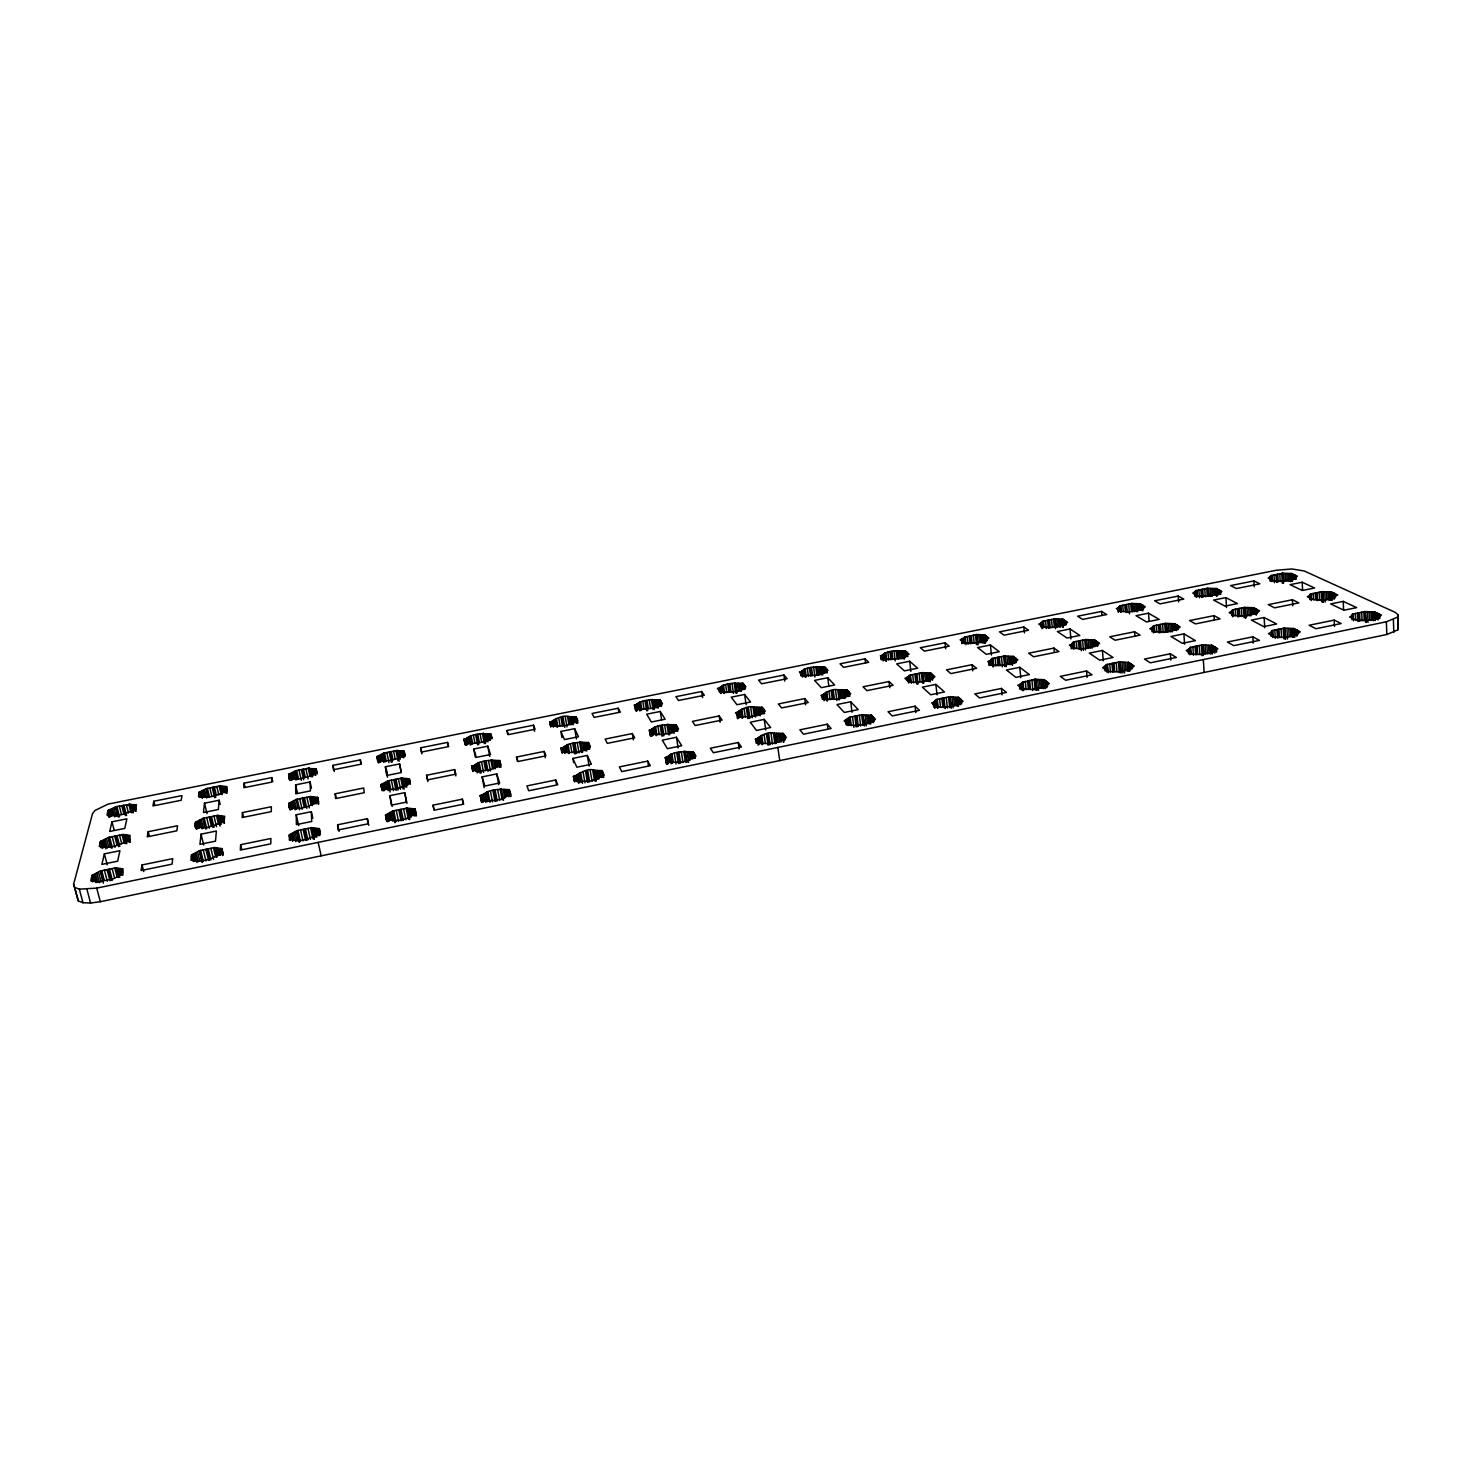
<?xml version="1.0" encoding="UTF-8"?>
<svg xmlns="http://www.w3.org/2000/svg" width="1472" height="1472" viewBox="0 0 1472 1472"><rect width="100%" height="100%" fill="white"/><g stroke="black" fill="none" stroke-linecap="round" stroke-linejoin="round"><path stroke-width="1.5" d="M271.786 777.602L271.731 782.11L243.837 787.704L244.076 783.159L271.786 777.602L272.743 781.706M240.635 844.689L240.341 850.098L270.793 843.842L270.885 838.488L240.635 844.689L241.702 849.123M242.438 812.581L242.162 817.53L271.29 811.624L271.363 806.73L242.438 812.581L243.45 816.85M214.654 847.541L222.033 848.608L221.61 853.87C212.336 858.084 202.878 863.126 192.961 859.777L190.9 860.2L191.544 854.864L199.474 850.669L214.654 847.541L216.77 856.741M217.58 815.359L224.646 816.279L224.241 821.1C215.354 825.019 206.356 829.656 196.862 826.657L194.893 827.062L195.482 822.186L203.062 818.303L217.58 815.359L220.119 826.105M220.266 785.846L227.019 786.637L226.67 791.071C218.132 794.733 209.539 799.02 200.45 796.334L198.554 796.72L199.106 792.23L206.338 788.624L220.266 785.846L222.162 794.641M219.181 800.234L218.334 809.508L203.467 812.507L204.498 803.197L219.181 800.234L220.174 804.411M201.057 834.164L199.934 844.339L215.482 841.156L216.384 831.036L201.057 834.164L203.706 845.02M142.048 864.947L141.018 870.541L171.985 864.174L172.794 858.636L142.048 864.947L143.759 871.626M148.194 831.698L147.237 836.814L176.824 830.815L177.56 825.737L148.194 831.698L149.279 835.986M153.806 801.246L152.941 805.938L181.258 800.253L181.939 795.598L153.806 801.246L154.836 805.368M115.975 867.781L123.114 868.922L121.992 874.386L113.583 878.747L97.925 881.986L90.767 880.808L92.129 875.27L100.538 870.964L115.975 867.781L118.275 876.797M123.243 834.458L130.088 835.434L129.058 840.438C119.931 844.266 110.731 849.307 101.237 846.087L99.231 846.492L100.482 841.45L108.486 837.439L123.243 834.458L125.433 843.125M129.775 804.522L115.773 806.748L108.137 810.465L106.996 815.083L108.91 814.697C117.999 817.586 126.776 812.949 135.516 809.361L136.473 804.779L129.775 804.522L131.873 812.783M104.365 853.87L101.862 864.414L117.65 861.175L119.931 850.706L104.365 853.87L107.217 864.782M111.982 821.818L109.682 831.459L124.789 828.405L126.868 818.818L111.982 821.818L114.154 830.208M1397.756 629.924L1397.995 614.652L1395.088 612.278L1304.155 570.97L1291.919 568.965L1276.058 570.29L108.21 804.08L95.073 810.41L92.515 813.666L73.6 884.249L78.292 900.901L82.984 902.722L90.583 903.035L100.317 901.71L1386.826 634.506L1397.756 629.924L1397.995 614.652M1271.109 575.57L1268.22 578.11L1274.09 580.906L1282.885 581.146L1294.569 578.809L1297.384 576.233L1291.404 573.473L1282.664 573.252L1271.109 575.57L1271.422 581.385M1190.48 647.974L1186.211 650.587L1192.118 654.138L1201.575 654.598L1214.529 651.93L1213.701 651.452L1217.914 648.821L1211.861 645.306L1202.477 644.883L1189.689 647.514L1190.903 654.286M1195.963 590.603L1192.798 593.216L1198.245 596.123L1206.93 596.399L1218.779 594.026L1221.87 591.394L1216.295 588.506L1207.684 588.248L1195.963 590.603L1196.46 596.51M1154.508 632.353L1154.066 626.281L1149.853 628.71L1155.299 631.985L1164.278 632.371L1176.754 629.832L1180.139 626.943L1174.564 623.705L1165.64 623.355L1153.33 625.839L1153.551 632.868M1106.484 664.571L1102.657 667.736L1108.048 671.434L1117.358 671.95L1130.496 669.245L1134.25 666.043L1128.693 662.4L1119.456 661.922L1106.484 664.571L1107.11 670.993M1118.223 612.131L1117.91 608.212L1119.787 605.838L1120.339 611.782M1071.101 644.681L1073.217 642.068L1085.71 639.529L1094.487 639.934L1099.602 643.301L1095.867 646.282L1083.226 648.839L1074.394 648.416L1069.426 645.012L1071.101 644.681L1071.193 648.821M1019.728 689.117L1019.581 684.793L1022.654 682.419L1023.261 688.786M1040.778 623.226L1038.772 624.073L1043.372 627.201L1051.781 627.569L1063.962 625.122L1067.66 622.325L1062.931 619.234L1054.578 618.884L1042.526 621.294L1040.778 623.226L1041.146 627.164M1352.418 614.118L1353.338 614.56L1349.603 617.026L1356.485 620.301L1366.237 620.669L1378.786 618.093L1377.847 617.651L1381.509 615.149L1374.498 611.91L1364.82 611.579L1352.418 614.118L1352.639 619.252M989.497 661.222L991.926 658.536L1004.603 655.96L1013.233 656.402L1017.87 659.898L1013.803 662.97L1000.978 665.565L992.294 665.105L987.804 661.572L989.497 661.222L989.92 665.326M933.469 702.494L936.21 699.513L949.606 696.771L958.511 697.342L963.019 701.279L958.548 704.665L944.987 707.462L936.008 706.836L931.666 702.862L933.469 702.494L933.947 706.762M1309.51 595.461L1307.302 596.786L1313.631 599.822L1322.905 600.116L1334.994 597.669L1334.129 597.246L1337.772 594.927L1331.295 591.928L1322.132 591.652L1310.154 594.081L1309.712 599.49M964.749 637.413L976.414 634.524L984.639 634.91L988.926 638.13C981.861 642.859 973.47 643.338 964.289 643.08L960.13 639.805L964.749 637.413L965.374 643.338L964.473 637.192M1270.906 632.206L1268.514 633.678L1274.918 637.1L1284.522 637.505L1297.274 634.874L1296.39 634.414L1300.328 631.856L1293.778 628.489L1284.246 628.102L1271.661 630.697L1271.127 636.419M910.69 681.886L909.88 675.648L904.967 678.353L908.96 682.014L917.498 682.548L930.525 679.898L934.922 676.752L930.782 673.127L922.3 672.63L909.438 675.243L910.156 681.407M863.218 715.134L871.442 715.226L875.417 719.311L870.541 722.789L856.778 725.641L847.964 724.96L844.174 720.82L849.105 717.379L862.702 714.582L864.561 725.862M1233.094 610.254L1229.138 612.646L1235.045 615.793L1244.171 616.124L1256.444 613.64L1259.535 610.806L1253.5 607.697L1244.447 607.384L1232.303 609.85L1233.462 616.326M882.041 655.463C887.818 649.612 896.963 651.066 905.225 650.808L909.052 654.157L907.378 654.488C901.655 660.431 892.382 658.922 884.065 659.162L880.385 655.794L882.041 655.463L882.519 659.438M839.261 690.037L847.099 690.092L850.742 693.846L848.976 694.195C842.83 700.543 833.152 699.09 824.394 699.2L820.916 695.391L822.664 695.042C828.037 689.926 843.603 684.314 840.31 698.298M774.898 733.258L783.012 733.387L786.416 737.638L784.558 738.006C777.934 744.795 767.814 743.434 758.54 743.36L755.32 739.073L757.178 738.686C762.956 733.258 779.369 727.058 776.112 741.87M801.173 671.655C807.263 665.878 816.316 667.092 824.688 666.945L828.037 670.404L826.344 670.754C820.29 676.642 811.127 675.354 802.7 675.501L799.48 671.986L801.173 671.655L801.449 675.703M754.418 707.222L762.165 707.296L765.293 711.197L763.508 711.565C757.013 717.839 747.426 716.643 738.539 716.643L735.577 712.687L737.362 712.338C743.084 707.314 758.706 701.279 755.614 715.521M666.963 757.215C673.974 750.646 683.873 751.658 693.202 751.824L696.017 756.24L694.122 756.626C687.13 763.342 677.102 762.275 667.699 762.073L665.068 757.602L666.963 757.215L667.994 763.729M719.146 688.086C725.53 682.364 734.51 683.339 742.992 683.302L745.862 686.89L744.151 687.24C737.785 693.073 728.677 692.024 720.139 692.061L717.416 688.418L719.146 688.086L719.458 692.153M650.79 729.891C657.616 723.801 667.018 724.666 675.961 724.776L678.537 728.824L676.734 729.192C669.889 735.393 660.376 734.473 651.378 734.344L648.968 730.259L650.79 729.891L651.802 736.147M574.301 781.172L573.381 776.443L575.294 776.038C583.059 770.537 599.306 762.588 595.921 781.246M635.904 704.757C642.583 699.09 651.526 699.844 660.1 699.899L662.474 703.634L660.744 703.984C654.065 709.743 645.03 708.952 636.382 708.86L634.174 705.106L635.904 704.757L636.898 710.792M562.874 747.702C570.032 741.686 579.398 742.274 588.432 742.514L590.456 746.709L588.616 747.095C581.477 753.222 572.001 752.578 562.874 752.321L561.034 748.07L562.874 747.702L563.629 751.898M482.172 795.174C489.845 788.753 499.689 789.158 509.257 789.618L510.839 794.346L508.889 794.751C501.179 801.302 491.243 800.86 481.602 800.363L480.222 795.579L482.172 795.174L483.423 801.743M550.565 726.377L549.7 722.016L551.466 721.666C557.686 717.195 572.792 710.516 570.198 724.721M473.616 765.79C481.068 759.846 490.415 760.178 499.578 760.527L501.032 764.888L499.155 765.256C491.685 771.328 482.246 770.96 473.027 770.574L471.758 766.176L473.616 765.79L474.444 770.022M407.266 808.036L415.049 808.956L415.987 813.869L414 814.274C406.548 819.867 397.274 821.873 388.258 819.573L386.271 819.978L385.554 815.01L392.546 811.054L407.266 808.036L409.547 819.094M465.778 738.834C473.009 733.277 481.914 733.553 490.691 733.829L492.016 737.84L490.231 738.19C483 743.838 474.002 743.526 465.152 743.231L463.993 739.183L465.778 738.834L466.955 744.924M401.893 778.026L409.345 778.835L410.191 783.325C401.764 787.391 393.098 791.31 383.658 788.716L381.763 789.102L381.082 784.558L387.817 780.878L401.893 778.026L404.174 789.176M311.733 827.632L319.332 828.626L319.59 833.704C310.574 838.01 301.318 842.628 291.419 839.5L289.395 839.923L289.34 834.771L296.792 830.686L311.733 827.632L314.198 838.635M396.98 750.481L404.101 751.18L404.892 755.32C396.226 759.865 387.338 761.686 377.605 760.785L376.998 756.608L383.474 753.186L396.98 750.481L399.17 761.208M310.445 796.536L317.713 797.401L317.952 802.056C309.286 806.067 300.472 810.336 290.996 807.539L289.064 807.926L289.009 803.215L296.148 799.443L310.445 796.536L312.34 805.018M309.304 768.605L316.222 768.77L316.443 773.058C308.126 776.793 299.681 780.749 290.61 778.246L288.77 778.614L288.714 774.29L295.559 770.776L309.267 768.034L311.107 776.682L309.267 768.034M73.6 884.249L74.649 887.377L79.341 889.143L96.71 888.113L1386.385 621.773L1397.351 617.228M1019.581 684.793L1017.814 685.161L1022.69 689.006L1031.835 689.558L1045.175 686.817L1049.297 683.523L1044.255 679.733L1035.166 679.199L1022.654 682.419M367.374 818.671L368 823.823L338.026 830.006L337.622 824.78L367.374 818.671L368.791 825.277M433.062 805.184L462.318 799.167L463.625 804.154L434.148 810.207L433.062 805.184L433.946 809.563M555.754 779.976L526.958 785.901L528.706 790.758L557.722 784.778L555.754 779.976L556.545 784.337M647.717 761.098L619.362 766.912L621.754 771.604L650.311 765.716L647.717 761.098L648.434 765.44M738.245 742.495L710.332 748.236L713.35 752.744L741.446 746.966L738.245 742.495L739.183 748.99M827.338 724.206L799.866 729.836L803.491 734.197L831.146 728.511L827.338 724.206L827.908 728.511M915.087 706.192L888.021 711.749L892.234 715.926L919.448 710.332L915.087 706.192L915.823 712.614M1001.475 688.436L974.832 693.919L979.598 697.949L1006.406 692.429L1001.475 688.436L1002.119 694.839M1086.538 670.974L1060.318 676.366L1065.618 680.248L1092.022 674.82L1086.538 670.974L1087.09 677.341M1170.332 653.77L1144.498 659.07L1150.331 662.805L1176.33 657.469L1170.332 653.77L1170.792 660.1M1252.874 636.806L1227.427 642.031L1233.775 645.638L1259.388 640.375L1252.874 636.806L1253.224 643.117M1334.184 620.117L1309.105 625.269L1315.95 628.728L1341.176 623.539L1334.184 620.117L1334.46 626.391M594.044 770.371L601.956 770.574L604.164 775.137L602.232 775.542C594.89 782.166 584.918 781.411 575.386 781.062L573.381 776.443M335.23 793.776L363.694 787.998L364.265 792.727L335.598 798.56L335.23 793.776L336.15 798.026M426.586 775.266L454.609 769.58L455.805 774.143L427.579 779.866L426.586 775.266L427.855 781.595M516.543 757.031L544.143 751.419L545.946 755.835L518.144 761.484L516.543 757.031L517.316 761.226M632.334 733.553L605.139 739.073L607.329 743.36L634.708 737.803L632.334 733.553L633.365 739.827M719.182 715.944L692.392 721.372L695.17 725.512L722.126 720.047L719.182 715.944L720.121 722.2M804.742 698.593L778.357 703.947L781.669 707.94L808.238 702.549L804.742 698.593L805.57 704.812M889.033 681.518L863.034 686.78L866.898 690.644L893.062 685.326L889.033 681.518L889.769 687.7M972.09 664.682L946.478 669.87L950.857 673.587L976.617 668.343L972.09 664.682L972.734 670.846M1053.934 648.085L1028.689 653.2L1033.565 656.788L1058.957 651.618L1053.934 648.085L1054.302 652.188M1134.581 631.746L1109.704 636.787L1115.077 640.228L1140.101 635.15L1134.581 631.746L1134.894 635.812M1214.069 615.627L1189.56 620.595L1195.411 623.907L1220.067 618.902L1214.069 615.627L1214.326 619.675M1292.434 599.73L1268.257 604.642L1274.586 607.826L1298.893 602.894L1292.434 599.73L1292.747 605.802M311.31 811.698L311.733 821.468L296.424 824.596L296.222 814.77L311.31 811.698L312.763 818.174M404.745 792.654L406.438 802.074L391.386 805.166L389.896 795.671L404.745 792.654L406.971 803.399M482.098 776.885L496.726 773.904L499.652 782.994L484.84 786.03L482.098 776.885L484.159 787.594M572.884 758.393L587.273 755.449L591.394 764.226L576.822 767.206L572.884 758.393L573.638 762.643M676.439 737.288L662.253 740.177L667.368 748.678L681.72 745.734L676.439 737.288L678.114 747.886M764.226 719.385L750.278 722.237L756.516 730.443L770.647 727.536L764.226 719.385L765.734 729.946M850.706 701.758L836.961 704.554L844.302 712.466L858.213 709.614L850.706 701.758L852.03 712.264M935.879 684.406L922.337 687.166L930.746 694.784L944.454 691.969L935.879 684.406L937.038 694.858M1019.783 667.294L1006.443 670.018L1015.882 677.359L1029.37 674.599L1019.783 667.294L1020.795 677.709M1102.436 650.458L1089.298 653.126L1099.731 660.192L1113.034 657.469L1102.436 650.458L1103.301 660.818M1183.893 633.862L1170.939 636.493L1182.347 643.301L1195.448 640.614L1183.893 633.862L1184.592 644.184M1264.154 617.504L1251.384 620.098L1263.73 626.63L1276.647 623.999L1264.154 617.504L1264.706 627.771M1343.237 601.367L1330.67 603.943L1343.918 610.236L1356.65 607.623L1343.237 601.367L1343.586 609.555M549.7 722.016L551.393 725.917C560.133 726.101 569.149 726.671 576.104 720.967L577.87 720.599L576.012 716.754L568.781 716.662M1117.91 608.212L1116.328 608.525L1121.351 611.561L1129.907 611.874L1141.904 609.463L1145.308 606.758L1140.138 603.759L1131.655 603.465L1119.787 605.838M310.077 781.945L310.445 790.887L295.798 793.85L295.633 784.852L310.077 781.945L311.457 788.182M399.611 763.913L401.157 772.561L386.731 775.486L385.37 766.783L399.611 763.913L401.322 772.211M473.782 748.99L487.802 746.175L490.489 754.51L476.284 757.381L473.782 748.99L475.364 757.252M560.869 731.455L574.669 728.677L578.478 736.736L564.475 739.57L560.869 731.455L561.954 737.619M660.284 711.454L646.668 714.196L651.36 722.016L665.142 719.219L660.284 711.454L661.59 719.624M744.63 694.471L731.216 697.176L736.957 704.72L750.536 701.978L744.63 694.471L746.102 704.646M827.742 677.746L814.531 680.395L821.284 687.682L834.661 684.977L827.742 677.746L828.81 685.842M909.678 661.241L896.65 663.872L904.378 670.882L917.571 668.233L909.678 661.241L910.837 671.324M990.435 644.994L977.592 647.57L986.277 654.341L999.267 651.71L990.435 644.994L991.447 655.04M1070.034 628.967L1057.374 631.525L1066.998 638.038L1079.804 635.444L1070.034 628.967L1070.917 638.958M1148.51 613.18L1136.034 615.682L1146.559 621.957L1159.182 619.399L1148.51 613.18L1149.098 621.129M1225.9 597.595L1213.59 600.079L1224.98 606.114L1237.437 603.594L1225.9 597.595L1226.507 607.513M1302.205 582.231L1290.061 584.678L1302.315 590.493L1314.588 588.009L1302.205 582.231L1302.573 590.125M360.327 759.883L360.842 764.226L333.353 769.746L333.022 765.348L360.327 759.883L361.192 763.968M420.642 747.794L447.543 742.403L448.629 746.598L421.562 752.045L420.642 747.794L421.875 753.903M506.975 730.498L533.49 725.199L535.127 729.247L508.447 734.602L506.975 730.498L507.73 734.565M618.185 708.234L592.057 713.46L594.081 717.416L620.374 712.154L618.185 708.234L618.847 712.264M701.647 691.509L675.906 696.679L678.463 700.488L704.37 695.299L701.647 691.509L702.567 697.544M783.932 675.041L758.558 680.119L761.613 683.799L787.152 678.684L783.932 675.041L784.76 681.039M865.039 658.794L840.015 663.798L843.585 667.35L868.756 662.308L865.039 658.794L865.536 662.768M945.006 642.786L920.331 647.717L924.379 651.139L949.201 646.171L945.006 642.786L945.65 648.729M1023.85 626.98L999.525 631.856L1004.033 635.168L1028.505 630.255L1023.85 626.98L1024.42 632.905M1101.59 611.414L1077.614 616.216L1082.582 619.399L1106.705 614.56L1101.59 611.414L1101.921 615.351M1178.262 596.068L1154.6 600.797L1160.01 603.87L1183.801 599.086L1178.262 596.068L1178.667 601.938M1253.886 580.925L1230.555 585.598L1236.388 588.542L1259.848 583.832L1253.886 580.925L1254.199 586.758M909.972 675.722L910.414 681.646M74.649 887.377L78.292 900.901M86.958 889.438L90.583 903.035M79.341 889.143L82.984 902.722M96.71 888.113L100.317 901.71M93.178 875.067L94.686 880.808M92.46 875.214L93.969 880.955M92.129 875.27L93.656 881.01M92.018 875.711L93.546 881.452M91.798 876.65L92.81 880.477M91.558 877.606L92.46 881.875M101.752 870.706L104.254 880.238M100.538 870.964L103.022 880.606M100.446 871.314L103.371 883.145M98.587 872.436L101.108 881.986M96.95 873.209L99.47 882.758M95.478 874.018L97.502 881.673M94.208 874.846L96.232 882.501M93.877 874.92L95.901 882.574M112.13 868.572L114.448 877.478M103.684 840.273L105.929 848.866M102.47 841.046L104.144 847.486M102.157 841.101L103.85 847.541M109.462 869.124L112.369 880.238M101.476 841.248L103.15 847.688M100.795 841.377L102.47 847.817M108.266 869.382L111.173 880.495M100.482 841.45L102.175 847.89M100.39 841.837L101.513 846.124M100.17 842.702L101.292 846.989M99.949 843.566L101.09 847.872M107.051 869.621L109.977 880.734M104.402 870.173L107.327 881.286M107.658 812.397L108.726 816.555M107.566 812.765L108.634 816.905M122.084 869.124L123.078 872.951M121.385 869.271L122.857 875.012M121.054 869.345L122.544 875.067M112.185 836.703L114.963 847.394M120.06 868.977L121.532 874.699M118.827 868.719L120.318 874.442M109.646 837.218L112.424 847.909M117.41 868.572L119.729 877.459M108.486 837.439L111.265 848.148M108.358 838.01L110.566 846.676M115.902 868.149L118.146 877.422M114.779 868.038L117.098 876.926M106.628 838.801L108.873 847.375M105.082 839.518L107.309 848.111M115.773 806.748L118.404 817.162M123.17 834.79L125.304 843.677M115.699 807.061L117.76 815.617M122.084 834.698L124.292 843.254M114.006 807.999L116.141 816.261M119.563 835.213L121.771 843.769M112.516 808.68L114.65 816.942M111.191 809.361L112.792 815.562M117.024 835.71L119.784 846.418M110.032 810.078L111.633 816.279M109.738 810.134L111.338 816.334M115.865 835.949L118.643 846.658M109.075 810.262L110.694 816.463M108.431 810.391L110.032 816.61M108.137 810.465L109.738 816.666M114.724 836.188L116.932 844.744M108.045 810.814L109.646 817.034M107.842 811.606L108.91 815.746M123.942 805.11L126.574 815.414M122.838 805.331L125.488 815.635M121.734 805.552L123.85 813.795M129.113 835.636L130.198 839.923M128.432 835.783L130.07 842.205M128.119 835.838L129.775 842.278M127.162 835.526L128.8 841.947M119.306 806.049L121.422 814.292M125.985 835.286L127.641 841.708M124.623 835.158L126.831 843.714M116.877 806.527L119.526 816.831M134.89 805.092L135.939 809.232M134.578 805.166L136.16 811.348M133.658 804.871L135.24 811.072M132.535 804.669L134.118 810.851M131.229 804.558L133.326 812.802M129.904 803.914L131.928 812.47M128.8 804.135L130.898 812.378M126.371 804.632L128.469 812.875M197.69 852.086L199.861 860.954M196.144 852.84L198.315 861.727M194.764 853.631L196.954 862.518M193.586 854.441L195.224 861.102M193.274 854.514L194.911 861.175M192.556 854.643L194.212 861.322M191.857 854.79L193.494 861.47M191.544 854.864L192.593 859.722M191.378 856.189L192.482 860.642M207.074 849.105L209.76 860.163M199.879 820.309L201.958 828.846M205.878 849.344L208.582 860.421M198.573 821.045L200.137 827.448M197.45 821.781L199.014 828.202M197.138 821.854L198.702 828.258M196.457 821.983L198.021 828.405M203.265 849.878L205.97 860.954M195.794 822.112L197.358 828.534M195.482 822.186L197.009 828.975M195.334 823.4L196.383 827.669M195.242 824.228L196.291 828.515M195.187 824.614L196.236 828.902M200.652 850.411L203.357 861.488M202.179 861.727L199.474 850.669L202.106 862.445M203.302 790.501L204.792 796.665M209.19 817.052L211.25 825.571M216.218 848.277L217.819 854.938M202.05 791.182L203.541 797.346M204.498 803.197L207.037 813.648M200.983 791.862L202.474 798.045M214.599 848.13L216.734 857.109M200.689 791.918L202.179 798.1M206.687 817.567L209.263 828.202M200.045 792.046L201.038 796.168M213.477 847.78L215.611 856.649M199.401 792.175L200.394 796.297M199.106 792.23L200.063 796.702M198.978 793.353L199.971 797.474M204.185 818.064L206.779 828.718M210.864 848.332L213.55 859.39M203.062 818.303L205.638 829.049M203.026 818.616L205.05 827.466M201.351 819.61L203.43 828.147M208.251 848.866L210.938 859.924M212.226 787.446L214.673 797.714M219.07 816.022L221.113 824.541M217.543 815.672L219.567 824.522M209.815 787.925L211.802 796.131M216.439 815.58L218.5 824.099M207.423 788.403L209.41 796.61M213.955 816.095L216.513 826.73M222.033 848.608L223.063 853.447M221.72 848.663L222.99 854.349M221.849 850.816L222.916 855.269M208.325 796.83L206.338 788.624L208.251 797.438M221.002 848.81L222.622 855.471M220.303 848.958L221.389 853.392M219.99 849.013L221.058 853.447M204.718 789.838L206.706 798.063M211.453 816.592L214.029 827.246M218.942 848.682L220.542 855.324M210.33 816.831L212.888 827.466M217.672 848.424L219.273 855.085M221.683 786.453L223.155 792.598M219.181 786.066L221.131 794.273M216.789 786.545L218.739 794.751M222.99 816.61L224.535 823.014M222.695 816.666L224.222 823.069M221.683 816.353L223.21 822.756M214.397 787.023L216.347 795.23M220.469 816.15L221.996 822.535M213.311 787.226L215.758 797.493M226.099 786.839L227.074 790.942M225.455 786.968L226.927 793.132M225.161 787.023L226.633 793.187M224.186 786.747L225.658 792.911M223.026 786.545L224.498 792.709M244.076 783.159L245.051 787.262M293.719 832.821L295.725 841.653M292.431 833.575L293.94 840.218M291.346 834.366L292.854 840.99M291.033 834.422L292.542 841.064M290.334 834.569L291.346 838.985M289.653 834.716L290.665 839.132M289.34 834.771L290.352 839.61M289.34 836.059L290.352 840.494M290.554 773.922L291.953 780.068M303.103 829.398L305.587 840.42M290.278 773.978L291.658 780.123M296.148 799.443L298.08 808.551M289.634 774.106L291.033 780.252M289.009 774.235L290.389 780.381M288.714 774.29L290.113 780.436M288.714 774.622L289.653 779.479M294.602 800.713L296.534 809.214M288.733 776.112L289.671 780.215M300.527 829.932L303.03 840.954M293.204 801.394L295.136 809.894M296.222 814.77L298.669 825.571M291.971 802.111L293.425 808.496M297.97 830.447L300.454 841.469M290.941 802.829L292.376 809.214M290.628 802.884L292.082 809.269M296.792 830.686L299.294 842.058M296.81 831.257L299.313 842.297M289.984 803.031L291.419 809.416M289.322 803.16L290.757 809.545M289.009 803.215L290.462 809.6M289.027 804.393L290.002 809.471M295.191 832.085L297.197 840.898M289.046 805.57L290.002 809.839M299 770.077L301.282 780.307M311.751 827.724L314.235 839.334M304.428 797.769L306.802 808.367M310.574 827.871L313.039 838.874M303.306 797.99L305.201 806.472M296.626 770.555L298.466 778.725M302.183 798.21L304.097 806.693M295.559 770.776L297.399 779.24M295.578 771.254L297.418 779.516M307.998 828.386L310.482 839.408M294.087 771.954L295.927 780.142M299.736 798.707L302.11 809.324M292.744 772.598L294.124 778.743M295.633 784.852L297.491 793.169M305.44 828.92L307.924 839.942M304.262 829.159L306.746 840.181M291.566 773.26L292.946 779.406M297.27 799.222L299.662 809.821M315.799 797.787L316.738 802.038M308.2 768.237L310.022 776.406M314.732 797.493L316.149 803.878M313.462 797.29L314.898 803.657M305.845 768.715L308.126 778.927M319.332 828.626L320.326 833.428M312.046 797.18L313.462 803.546M319.019 828.681L320.381 834.311M318.32 828.828L319.81 835.452M310.463 796.646L312.377 805.644M317.639 828.957L319.111 835.599M317.326 829.03L318.798 835.654M303.49 769.194L305.311 777.363M309.341 796.775L311.236 805.258M316.204 828.699L317.694 835.323M302.422 769.396L304.244 777.566M314.898 828.478L316.866 837.292M318.154 842.37L321.154 855.839M301.355 769.617L303.637 779.829M306.875 797.272L309.249 807.87M313.407 828.331L315.376 837.163M316.222 768.77L317.179 773.941M315.946 768.844L316.848 772.929M315.302 768.954L316.222 773.058M314.677 769.083L315.578 773.186M314.382 769.138L315.744 775.284M313.37 768.881L314.732 775.026M312.156 768.697L313.518 774.842M317.713 797.401L318.67 802.019M317.418 797.474L318.78 803.988M310.794 768.605L312.616 776.793M316.756 797.603L318.173 803.97M316.094 797.732L317.032 801.982M337.622 824.78L339.075 831.404M333.022 765.348L334.365 771.475M377.292 756.553L378.58 762.68M382.978 784.171L384.321 790.519M376.998 756.608L378.286 762.735M382.683 784.226L384.026 790.593M388.516 813.85L389.914 820.456M382.039 784.355L383.382 790.722M381.395 784.502L382.278 788.734M381.082 784.558L382.15 789.93M387.522 814.605L388.921 821.21M381.377 786.471L382.26 790.722M387.21 814.678L388.608 821.284M386.529 814.807L387.927 821.413M385.848 814.954L387.246 821.56M385.554 815.01L386.934 821.615L385.609 815.396M391.331 780.16L393.539 790.722M384.523 752.965L386.216 761.116M396.226 810.299L398.526 821.266M383.474 753.186L385.259 761.889M386.474 769.672L387.357 773.867M388.921 780.657L390.687 789.102M385.37 766.783L387.541 777.142M387.817 780.878L389.602 789.415M382.131 754.326L383.824 762.478M387.854 781.172L390.117 792.046M393.705 810.814L396.005 821.781M389.896 795.671L392.141 806.435M380.843 754.952L382.131 761.061M392.546 811.054L394.864 822.13M386.418 782.11L388.185 790.574M392.601 811.366L394.956 822.682M379.739 755.596L381.027 761.705M385.094 782.791L386.418 789.121M391.11 812.397L392.95 821.174M378.819 756.24L380.107 762.367M378.543 756.295L379.813 762.422M383.953 783.472L385.278 789.82M377.918 756.424L379.187 762.551M389.73 813.114L391.11 819.702M395.913 750.683L398.01 760.858M400.789 778.246L402.978 788.79M407.321 808.349L409.639 819.646M406.106 808.275L408.37 819.223M393.594 751.162L395.287 759.294M398.378 778.743L400.568 789.286M403.586 808.79L405.849 819.757M391.276 751.622L392.969 759.754M395.968 779.222L398.158 789.783M390.227 751.824L392.325 761.999M389.16 752.045L391.276 762.22M394.864 779.442L397.054 790.004M401.065 809.306L403.328 820.272M393.76 779.663L395.95 790.225M399.906 809.545L402.187 820.511M386.842 752.505L388.958 762.68M398.765 809.766L401.046 820.75M404.101 751.18L405.131 756.295M403.825 751.235L404.653 755.32M409.345 778.835L410.43 784.19M403.199 751.364L404.046 755.43M409.05 778.89L409.915 783.122M415.049 808.956L416.429 815.819M414.754 809.011L416.098 815.617M402.574 751.493L403.825 757.602M408.406 779.019L409.271 783.251M402.298 751.548L403.549 757.657M414.074 809.158L415.435 815.746M407.762 779.148L408.627 783.38M407.468 779.203L408.333 783.435M401.23 751.29L402.482 757.399M413.393 809.306L414.294 813.703M413.08 809.361L414.442 815.966M406.346 778.927L407.652 785.275M399.979 751.125L401.249 757.234M411.921 809.048L413.264 815.635M405.039 778.743L406.787 787.189M410.559 808.827L411.921 815.414M398.599 751.033L400.274 759.184M403.586 778.633L405.334 787.078M409.032 808.717L410.854 817.494M462.318 799.167L463.183 803.546M454.609 769.58L455.86 775.91M447.543 742.403L448.353 746.47M463.993 739.183L465.06 744.262M478.069 762.588L480.093 773.113M484.196 793.721L485.87 802.461M483.074 794.438L484.343 801.007M476.836 763.802L478.455 772.211M471.114 735.65L472.678 743.746M481.859 795.23L483.129 801.817M470.157 736.11L471.813 744.501M475.566 764.446L477.204 772.874M481.197 795.377L482.466 801.946M474.499 765.127L475.714 771.438M480.516 795.506L481.749 802.35M468.869 736.957L470.433 745.071M480.222 795.579L481.602 802.516M467.654 737.564L468.832 743.654M473.322 765.863L474.15 770.077M472.696 765.992L473.506 770.206M466.624 738.19L467.802 744.28M472.052 766.121L472.88 771.494M471.758 766.176L472.678 770.739M465.502 738.889L466.679 744.979M464.876 738.999L466.072 745.108M464.269 739.128L465.262 744.961M482.356 733.387L484.288 743.526M492.899 790.464L494.978 801.375M486.091 760.969L488.097 771.475M480.056 733.847L481.62 741.962M485.006 761.19L486.625 769.598M490.397 790.979L492.494 801.89M483.938 761.41L485.539 769.819M477.774 734.307L479.338 742.403M476.744 734.51L478.676 744.648M487.913 791.476L490.01 802.406M481.546 761.889L483.57 772.395M486.79 791.715L488.649 801.099M475.695 734.73L477.646 744.85M485.502 793.022L487.177 801.762M479.154 762.386L481.178 772.892M473.414 735.19L474.978 743.286M498.014 760.858L499.21 767.17M497.72 760.914L498.511 765.127M503.148 789.397L504.786 798.137M496.561 760.656L497.757 766.967M491.022 734.822L491.795 738.889M501.253 788.753L503.516 800.29M490.691 733.829L491.574 738.208M490.415 733.884L491.188 737.95M495.218 760.472L496.414 766.783M489.808 734.013L490.562 738.079M500.13 788.974L502.191 799.885M489.182 734.142L490.342 740.232M496.726 773.904L498.75 784.613M488.906 734.197L490.066 740.287M493.746 760.38L495.328 768.789M487.802 733.958L488.943 740.048M491.942 759.791L493.727 768.77M497.646 789.489L499.707 800.4M486.514 733.792L488.06 741.906M490.857 760.012L492.458 768.402M487.802 746.175L489.753 756.479M485.098 733.718L486.643 741.833M495.144 790.004L497.223 800.915M483.478 733.461L485.41 743.581M483.386 733.185L484.969 741.373M488.483 760.49L490.489 770.997M494.022 790.225L496.101 801.154M509.919 791.605L510.858 796.37M509.257 789.618L510.618 796.554M508.944 789.673L510.195 796.242M508.282 789.802L509.514 796.37M507.619 789.949L508.852 796.518M507.325 790.004L508.558 796.573M506.092 789.71L507.325 796.278M499.689 760.877L500.885 767.188M499.578 760.527L500.48 766.912M504.694 789.507L505.926 796.058M498.658 760.73L499.836 767.041M544.143 751.419L545.284 757.73M533.49 725.199L534.594 731.271M550.583 721.85L551.301 725.88M549.976 721.961L550.841 727.039M564.678 746.396L565.782 752.689M558.716 718.115L560.151 726.174M563.684 747.04L564.788 753.333M562.58 747.758L563.334 751.953M561.954 747.886L562.709 752.082M556.453 718.575L557.888 726.634M561.329 748.015L562.249 753.333M561.034 748.07L561.789 752.284M555.422 718.778L557.097 727.37M554.355 719.845L555.441 725.917M553.214 720.452L554.282 726.506M552.239 721.059L553.325 727.113M551.466 721.666L552.184 725.714M551.19 721.722L551.908 725.77M579.526 772.69L581.311 782M573.804 743.213L575.626 753.664M568.542 716.146L570.087 724.463M578.386 773.959L579.913 782.662M572.737 743.434L574.577 753.885M567.53 716.349L568.946 724.408M577.153 774.64L578.68 783.343M570.382 743.894L571.854 752.266M576.122 775.339L577.263 781.871M565.266 716.809L567.051 726.892M575.294 776.038L576.067 780.418M575 776.112L575.773 780.473M574.338 776.241L575.11 780.602M568.026 744.372L569.517 752.744M573.675 776.388L574.65 781.963M563.022 717.25L564.806 727.334M567.18 745.071L568.689 753.535M561.991 717.453L563.426 725.53M566.959 744.593L568.578 753.241M560.961 717.655L562.396 725.733M565.855 745.752L566.978 752.045M584.016 742.477L585.488 750.849M587.751 770.997L589.646 781.871M582.507 742.385L583.979 750.757M586.647 771.236L588.542 782.092M576.95 718.667L577.797 723.028M576.472 717.71L577.502 722.421M580.667 741.906L582.489 752.376M576.012 716.754L577.079 722.807M580.63 741.833L582.452 752.284M585.525 771.457L587.42 782.331M575.736 716.809L576.803 722.862M575.147 716.919L576.196 722.991M579.563 742.035L581.385 752.505M574.54 717.048L575.239 721.078M574.264 717.103L574.963 721.133M583.078 771.954L584.973 782.828M573.105 716.882L574.154 722.936M574.669 728.677L576.472 738.944M577.208 742.514L579.048 752.983M571.798 716.717L573.215 724.794M580.63 772.469L582.544 783.325M570.345 716.643L571.762 724.721M574.871 742.992L576.693 753.462M598.773 770.684L599.895 777.216M597.338 770.482L598.828 779.185M595.755 770.39L597.246 779.093M593.768 769.764L595.774 780.933M588.947 743.562L589.665 747.758M588.432 742.514L589.683 749.138M588.156 742.587L589.242 748.862M592.646 770.003L594.522 780.859M587.53 742.716L588.616 748.99M586.905 742.826L587.99 749.119M586.61 742.9L587.696 749.193M585.396 742.642L586.85 751.033M590.198 770.5L592.094 781.356M587.273 755.449L589.131 766.102M602.876 772.487L603.796 777.216M602.508 771.714L603.262 776.075M601.956 770.574L603.244 777.455M601.662 770.629L602.784 777.161M600.999 770.776L602.122 777.308M600.355 770.905L601.478 777.437M600.042 770.96L601.165 777.492M636.622 704.15L637.597 710.203M635.646 704.812L636.622 710.847M635.039 704.922L635.941 711.013M634.726 706.045L635.389 710.074M651.507 729.247L652.519 735.503M646.024 700.654L647.643 710.682M650.495 729.946L651.507 736.221M649.87 730.075L650.55 734.252M645.012 700.856L646.631 710.884M649.98 731.97L650.661 736.166M649.575 731.271L650.256 735.448M642.786 701.298L644.092 709.32M640.559 701.739L641.866 709.762M639.694 702.181L641.148 710.479M639.547 701.942L640.909 710.056M638.59 702.99L639.915 711.031M637.523 703.561L638.498 709.596M666.172 759.478L667.074 764.189M665.73 758.724L666.411 763.066M660.192 725.714L661.866 736.129M665.362 757.546L666.411 764.06M655.831 699.899L657.119 707.94M654.359 699.826L655.647 707.866M657.892 726.174L659.217 734.51M652.74 699.77L654.083 707.885M652.482 699.347L654.249 709.633M651.47 699.55L653.09 709.596M655.574 726.653L656.917 734.988M654.672 727.131L656.181 735.742M654.525 726.855L655.574 733.203M649.244 699.991L650.55 708.032M653.55 727.996L654.562 734.252M652.427 728.603L653.439 734.878M647.018 700.451L648.324 708.474M669.962 724.666L671.269 733.001M674.305 753.241L676.016 764.06M668.251 724.592L669.631 733.001M667.975 724.132L669.797 734.822M671.894 753.738L673.274 762.386M666.926 724.353L668.582 734.767M671.14 754.547L672.52 763.214L670.79 753.958M669.815 755.191L671.195 763.858M661.112 701.463L661.756 705.511M664.608 724.813L665.933 733.148M660.689 700.838L661.333 704.867M660.1 699.899L661.259 706.229M659.842 699.954L660.799 705.99M668.656 755.854L669.686 762.349M659.235 700.083L660.21 706.118M658.646 700.194L659.603 706.229M667.699 756.534L668.73 763.03M658.37 700.249L659.346 706.284M662.308 725.291L663.964 735.706M666.669 757.289L667.699 763.802M657.174 700.046L658.462 708.087M661.241 725.494L662.915 735.908M666.006 757.418L667.055 763.931M683.726 751.309L685.418 762.128M681.315 751.806L683.008 762.625M677.046 726.487L677.911 730.977M676.605 725.788L677.267 729.965M676.163 725.089L677.138 731.363M675.961 724.776L676.954 731.05M675.685 724.831L676.66 731.106M675.059 724.96L676.053 731.216M678.905 752.302L680.616 763.122M674.434 725.089L675.427 731.345M674.158 725.144L675.151 731.4M677.801 752.523L679.512 763.342M672.906 724.905L674.213 733.258M676.715 752.744L678.426 763.563M671.49 724.739L672.814 733.093M694.379 753.682L695.281 758.374M693.901 752.928L694.582 757.27M693.422 752.174L694.085 756.516M693.202 751.824L694.214 758.338M692.907 751.898L693.919 758.393M692.263 752.026L693.275 758.522M691.619 752.155L692.631 758.669M691.325 752.21L692.337 758.724M690 751.953L691.012 758.448M688.528 751.769L689.871 760.435M686.909 751.677L688.602 762.496M684.995 751.382L686.872 762.496M684.811 751.088L686.559 761.999M723.451 685.142L724.647 693.146M723.709 693.422L722.513 685.418L723.654 693.349M721.63 686.375L722.531 692.374M720.618 686.927L721.501 692.944M719.771 687.498L720.673 693.514M738.024 711.712L738.926 717.95M737.362 712.338L738.006 718.63M736.478 712.522L737.435 718.52M732.026 683.431L733.479 693.422M729.836 683.873L731.014 691.877M728.842 684.075L730.02 692.061M727.83 684.278L729.008 692.263M725.641 684.719L726.837 692.705M747.39 708.05L748.88 718.428M743.71 684.204L744.28 688.215M743.213 683.578L744.078 689.595M742.992 683.302L743.857 689.319M742.716 683.358L743.599 689.374M746.359 708.271L747.85 718.63M742.127 683.468L743.01 689.485M741.557 683.597L742.422 689.614M741.281 683.652L742.146 689.65M744.078 708.731L745.274 717.011M740.048 683.45L741.207 691.454M738.668 683.321L739.827 691.325M741.796 709.191L743.01 717.49M741.097 709.835L742.366 718.226M737.178 683.266L738.337 691.251M740.95 709.651L742.164 717.95M739.919 710.498L740.839 716.717M736.846 693.036L735.264 682.879L736.662 692.797M738.87 711.086L739.79 717.324M734.215 682.99L735.669 692.999M761.006 736L762.312 744.722M760.656 735.522L762.091 744.427M756.093 707.222L757.27 715.521M759.81 736.718L760.73 743.176M758.724 737.362L759.662 743.838M754.014 706.707L755.559 717.158M757.841 738.024L758.779 744.501M752.983 706.928L754.161 715.208M757.178 738.686L758.117 745.182M756.902 738.742L757.51 743.066M756.258 738.889L756.884 743.213M755.614 739.018L756.24 743.342M750.702 707.388L752.192 717.747M748.42 707.848L749.929 718.207M744.427 685.106L744.998 689.117M744.188 684.811L744.777 688.841M768.642 733.884L770.15 744.648M767.556 734.105L769.083 744.869M763.729 709.246L764.557 713.718M763.49 708.934L764.078 713.11M762.956 708.271L763.545 712.43M766.47 734.326L767.998 745.108M762.165 707.296L763.306 713.846M761.889 707.351L762.772 713.589M761.282 707.48L762.165 713.718M760.674 707.609L761.558 713.846M760.398 707.664L761.282 713.902M764.097 734.822L765.33 743.434M759.092 707.443L760.27 715.742M757.657 707.296L758.834 715.594M761.723 735.301L762.956 743.93M779.792 733.516L781.006 742.146M778.283 733.35L779.479 741.962M776.646 733.258L777.842 741.87M777.86 747.445L779.718 760.601M774.456 732.688L776.038 743.544M773.37 732.909L774.898 743.673M770.997 733.406L772.524 744.17M784.447 735.172L785.312 739.827M783.858 734.436L784.466 738.76M783.288 733.718L784.19 740.195M783.012 733.387L783.914 739.864M782.736 733.442L783.932 742.072M782.092 733.571L783.306 742.201M781.466 733.7L782.368 740.177M781.172 733.774L782.074 740.232M801.743 671.085L802.553 677.083M800.326 671.821L800.86 675.814M810.465 667.736L811.532 675.703M809.49 667.938L810.557 675.887M807.337 668.362L808.386 676.329M805.166 668.803L806.233 676.77M804.411 669.226L805.626 677.359M804.19 668.987L805.313 677.028M803.473 669.981L804.282 675.961M802.516 670.533L803.326 676.513M820.309 666.963L821.358 674.93M824.026 693.846L824.854 700.046M823.234 694.434L824.062 700.654M818.8 666.926L819.849 674.894M822.664 695.042L822.94 699.237M821.781 695.226L822.333 699.366M817.126 666.871L818.248 674.912M816.758 666.485L818.027 674.673M815.764 666.669L816.813 674.636M813.611 667.11L814.936 677.065M811.458 667.534L812.507 675.501M833.281 690.662L834.348 698.924M832.25 690.865L833.318 699.126M831.238 691.067L832.306 699.329M826.62 668.95L827.135 672.943M826.105 668.398L826.878 672.667M828.994 691.527L830.061 699.789M825.516 667.81L826.05 671.802M824.688 666.945L825.461 672.925M824.43 667L824.946 670.993M823.842 667.11L824.357 671.103M826.749 691.987L827.816 700.249M823.271 667.221L824.044 673.219M822.995 667.276L823.786 673.256M826.123 692.613L827.264 700.948M827.043 700.709L825.792 692.263L826.804 700.451M821.726 667.092L822.774 675.059M825.019 693.257L825.829 699.458M847.394 719.146L848.222 725.604M846.602 719.79L847.136 724.095M842.536 690.092L843.585 698.354M846.014 720.452L846.566 724.758M845.719 720.507L846.271 724.813M840.935 690.018L842.002 698.298M838.782 689.54L840.07 698.059M837.77 689.742L839.095 700.065M835.526 690.202L836.85 700.525M856.98 715.76L858.323 726.487M855.913 715.981L857.256 726.708M854.846 716.202L856.207 726.91M852.509 716.68L853.87 727.407M849.197 692.263L849.73 696.403M848.921 691.969L849.436 696.109M848.626 691.674L849.16 695.814M848.001 691.03L848.534 695.17M847.375 690.386L848.166 696.587M847.099 690.092L847.89 696.293M846.823 690.147L847.614 696.348M850.172 717.158L851.258 725.733M846.234 690.258L847.007 696.477M849.546 717.839L850.43 724.353M850.19 724.095L849.197 717.471L849.657 721.666M845.627 690.386L846.418 696.587M845.351 690.442L846.142 696.642M848.406 718.52L849.234 724.96M844.008 690.221L845.057 698.501M866.658 715.208L867.726 723.782M864.984 715.116L866.309 725.843M864.303 725.586L862.776 714.674L864.046 725.31M861.635 714.803L862.978 725.53M859.317 715.282L860.66 726.009M873.43 717.269L873.945 721.574M873.117 716.938L873.65 721.243M872.436 716.238L873.227 722.697M871.442 715.226L872.546 721.998M871.166 715.282L871.958 721.722M870.541 715.41L871.332 721.85M869.915 715.539L870.706 721.979M869.621 715.594L870.688 724.187M868.204 715.355L869.271 723.948M887.855 652.243L888.812 660.174M885.721 652.685L886.678 660.615M885.169 653.255L886.126 661.186M884.838 652.942L885.96 661.02M884.175 653.826L884.874 659.787M883.274 654.359L883.973 660.321M882.556 654.911L883.274 660.873M881.783 655.5L882.262 659.474M881.213 655.629L881.691 659.603M880.642 655.739L881.121 659.714M897.57 650.771L898.582 658.775M898.325 658.536L897.221 650.458L898.086 658.315M896.172 650.587L897.11 658.518M894.056 651.01L895.215 660.928M891.922 651.434L892.86 659.364M890.965 651.636L891.903 659.566M889.99 651.82L890.928 659.75M910.45 675.022L911.389 683.247M907.138 652.482L907.893 656.733M906.844 652.225L907.304 656.199M906.182 651.636L906.642 655.629M908.85 676.274L909.567 682.438M905.519 651.066L905.979 655.04M905.225 650.808L905.924 656.77M904.967 650.863L905.666 656.825M907.93 676.844L908.647 683.008M904.397 650.974L905.096 656.935M907.212 677.414L907.69 681.536M903.826 651.084L904.489 659.088M902.244 650.955L903.182 658.904M900.809 650.845L901.747 658.794M899.263 650.808L900.202 658.738M919.08 673.274L920.018 681.499M916.872 673.734L918.05 684.002M915.878 673.937L917.056 684.204M914.866 674.139L915.805 682.364M912.658 674.581L913.597 682.806M930.782 673.127L931.463 679.31M933.984 701.85L934.702 708.271M930.506 673.182L931.206 679.365M929.918 673.293L930.617 679.475M933.193 702.549L933.671 706.836M929.329 673.422L930.249 681.665M929.053 673.477L929.991 681.72M927.673 673.274L928.593 681.499M926.164 673.146L927.084 681.37M924.545 673.09L925.483 681.315M922.576 672.87L923.735 683.137M922.3 672.63L923.551 682.971M921.288 672.833L922.466 683.1M942.908 698.133L943.865 706.67M941.859 698.354L942.816 706.891M939.559 698.814L940.516 707.351M937.259 699.292L938.216 707.83M936.799 700.028L937.517 706.45M936.505 699.77L937.462 708.308M935.658 700.617L936.376 707.038M932.53 674.654L932.99 678.776M931.813 674.029L932.512 680.211M934.702 701.224L935.419 707.646M931.095 673.403L931.794 679.586M951.979 697.268L953.138 707.94M950.102 697.194L951.354 707.958M949.9 697.029L951.059 707.701M949.606 696.771L950.857 707.517M948.557 696.974L949.734 707.646M946.257 697.452L947.434 708.106M943.957 697.912L945.134 708.584M961.106 699.623L961.584 703.91M960.756 699.31L961.216 703.598M960.406 698.998L960.866 703.285M959.634 698.317L960.333 704.757M958.861 697.654L959.56 704.076M958.511 697.342L959.21 703.763M958.235 697.397L958.934 703.818M957.61 697.526L958.548 706.082M957.002 697.654L957.922 706.21M956.726 697.71L957.646 706.266M955.254 697.489L956.193 706.026M953.672 697.342L954.592 705.879M965.154 636.787L966 644.681M963.718 637.91L964.344 643.834M962.872 638.425L963.295 642.381M962.228 638.958L962.651 642.914M961.786 639.492L962.21 643.448M961.529 639.529L961.952 643.503M975.458 634.726L976.488 644.589M973.36 635.15L974.188 643.025M971.262 635.554L972.09 643.448M970.306 635.757L971.134 643.65M969.349 635.941L970.177 643.834M967.251 636.364L968.098 644.258M988.65 661.388L989.074 665.491M985.706 635.702L986.314 641.645M984.97 635.15L985.578 641.093M984.639 634.91L985.449 642.822M984.382 634.966L985.191 642.878M983.811 635.076L984.621 642.988M983.259 635.186L983.811 643.154M981.64 635.058L982.45 642.97M980.168 634.966L980.996 642.859M978.604 634.929L979.432 642.822M976.69 634.745L977.997 644.828M976.414 634.524L977.518 644.46M998.274 657.248L999.083 665.436M997.28 657.45L998.108 665.638M995.09 657.892L995.918 666.08M992.919 658.334L993.747 666.522M992.22 658.757L993.048 666.945M991.926 658.536L992.441 662.694M991.466 659.53L992.091 665.675M990.601 660.082L991.024 664.185M989.938 660.652L990.362 664.755M986.774 636.511L987.178 640.486M989.239 661.278L989.662 665.381M986.442 636.254L986.847 640.228M1006.922 656.402L1007.731 664.59M1005.118 656.346L1006.13 666.577M1005.928 666.43L1004.695 656.034L1005.615 666.19M1003.61 656.162L1004.622 666.393M1001.438 656.604L1002.45 666.834M999.249 657.046L1000.077 665.234M1020.022 684.186L1020.427 688.454M1015.901 658.426L1016.306 662.529M1015.551 658.15L1015.938 662.253M1015.183 657.874L1015.588 661.995M1014.392 657.285L1014.981 663.43M1013.582 656.678L1014.19 662.842M1013.233 656.402L1013.84 662.566M1012.957 656.457L1013.564 662.621M1012.386 656.586L1012.975 662.731M1011.798 656.696L1012.607 664.902M1011.522 656.751L1012.331 664.958M1010.105 656.567L1010.914 664.755M1008.559 656.438L1009.369 664.645M1029.609 680.34L1030.437 688.841M1028.597 680.561L1029.406 689.043M1027.566 680.763L1028.376 689.264M1025.285 681.242L1026.113 689.724M1023.022 681.702L1023.85 690.202M1022.322 682.162L1023.15 690.662M1022.194 684.038L1022.911 690.497M1021.568 682.99L1022.175 689.374M1020.685 683.578L1021.31 689.963M1039.361 679.751L1040.152 688.252M1037.631 679.696L1038.625 690.313M1035.828 679.714L1036.84 690.331L1035.497 679.457M1035.166 679.199L1036.288 689.908M1034.154 679.42L1035.147 690.037M1031.89 679.88L1032.884 690.497M1043.482 621.11L1044.016 627.017M1042.838 621.515L1043.685 627.624M1042.802 623.337L1043.17 627.256M1042.158 622.196L1042.71 628.102M1047.162 681.922L1047.549 686.191M1041.366 622.711L1041.918 628.618M1046.758 681.628L1047.162 685.897M1046.371 681.334L1046.96 687.737M1045.506 680.671L1046.095 687.074M1044.642 680.027L1045.433 688.546M1044.255 679.733L1045.046 688.252M1043.979 679.788L1044.77 688.307M1043.372 679.917L1044.163 688.436M1042.765 680.046L1043.556 688.546M1042.489 680.101L1043.28 688.62M1040.98 679.88L1041.771 688.399M1053.639 619.086L1054.338 626.943M1051.56 619.491L1052.278 627.348M1049.499 619.914L1050.217 627.771M1048.561 620.098L1049.278 627.955M1047.622 620.282L1048.34 628.139M1045.543 620.706L1046.261 628.562M1063.299 619.473L1063.833 625.379M1062.931 619.234L1063.373 627.146M1062.122 619.381L1062.821 627.256M1061.57 619.491L1062.103 625.398M1061.312 619.546L1061.846 625.453M1059.932 619.381L1060.631 627.256M1058.423 619.289L1059.141 627.164M1056.841 619.27L1057.558 627.127M1055.203 619.307L1055.902 627.164M1054.89 619.105L1055.81 627.09M1054.578 618.884L1055.553 628.783M1074.192 641.866L1074.726 647.974M1073.769 642.436L1074.413 648.637M1072.867 643.043L1073.419 649.152M1072.076 643.577L1072.426 647.662M1071.469 644.129L1071.837 648.214M1065.654 621.018L1066.004 624.974M1065.286 620.779L1065.636 624.717M1064.918 620.54L1065.268 624.478M1064.109 620.006L1064.458 623.944M1084.735 639.731L1085.6 649.906M1082.582 640.173L1083.466 650.348M1080.448 640.596L1081.313 650.79M1079.473 640.798L1080.172 648.95M1078.498 641.001L1079.197 649.152M1076.345 641.442L1076.878 647.551M1094.874 640.191L1095.389 646.318M1094.487 639.934L1095.002 646.061M1094.211 639.989L1094.726 646.116M1093.641 640.099L1094.156 646.226M1093.07 640.228L1093.586 646.355M1092.813 640.283L1093.328 646.392M1091.341 640.099L1092.04 648.25M1089.777 639.989L1090.458 648.14M1088.102 639.952L1088.802 648.103M1086.281 639.915L1087.072 648.14M1086.042 639.75L1086.741 647.901M1085.71 639.529L1086.502 647.754M1107.091 664.994L1107.717 671.416M1106.834 664.829L1107.349 671.177M1106.171 665.62L1106.686 671.968M1105.362 666.19L1105.711 670.441M1104.754 666.779L1105.104 671.03M1097.431 641.884L1097.781 645.969M1097.026 641.608L1097.376 645.711M1096.64 641.35L1096.971 645.435M1095.757 640.78L1096.106 644.865M1116.218 662.584L1116.898 671.03M1113.991 663.044L1114.672 671.49M1112.961 663.246L1113.66 671.692M1111.949 663.449L1112.648 671.913M1109.722 663.909L1110.422 672.373M1107.496 664.369L1108.177 672.833M1125.399 662.547L1126.062 671.011M1120.707 605.654L1121.167 611.524M1120.339 606.188L1120.91 612.113M1120.118 606.041L1120.578 611.91M1119.511 606.722L1119.824 610.641M1123.743 662.418L1124.59 672.998M1118.775 607.218L1119.088 611.138M1118.242 607.715L1118.554 611.634M1121.995 662.382L1122.842 672.943M1120.192 662.4L1121.038 672.98L1119.824 662.161M1119.456 661.922L1120.413 672.557M1118.444 662.124L1119.29 672.686M1132.833 611.634L1132.226 603.796L1132.943 611.69M1131.766 603.52L1132.594 611.487M1131.655 603.465L1132.262 611.285M1130.735 603.649L1131.342 611.469M1128.693 604.054L1129.447 613.842M1131.894 664.498L1132.226 668.748M1131.453 664.222L1131.784 668.454M1126.65 604.477L1127.258 612.297M1131.03 663.927L1131.361 668.178M1125.712 604.661L1126.338 612.481M1130.073 663.302L1130.57 669.668M1124.792 604.845L1125.252 610.714M1129.116 662.676L1129.778 671.158M1128.693 662.4L1129.355 670.864M1128.417 662.455L1129.079 670.919M1127.81 662.566L1128.49 671.048M1122.75 605.25L1123.21 611.119M1127.221 662.694L1127.607 671.232M1141.426 604.514L1141.867 610.402M1140.542 603.998L1140.984 609.886M1140.138 603.759L1140.579 609.647M1139.898 603.814L1140.34 609.684M1139.346 603.925L1139.788 609.794M1138.794 604.035L1139.254 609.905M1138.555 604.072L1138.997 609.96M1137.12 603.925L1137.727 611.763M1135.611 603.851L1136.2 611.671M1133.992 603.814L1134.599 611.653M1153.698 626.06L1154.14 632.15M1153.441 625.913L1153.901 631.985M1152.355 627.311L1152.668 631.378M1151.822 627.845L1152.134 631.911M1143.118 605.489L1143.413 609.426M1142.714 605.25L1143.008 609.187M1142.309 605.01L1142.75 610.917M1162.567 623.962L1163.156 632.077M1160.451 624.404L1161.04 632.5M1159.494 624.588L1160.083 632.702M1158.538 624.79L1159.126 632.905M1156.422 625.214L1156.863 631.304M1154.287 625.637L1154.747 631.727M1153.938 626.207L1154.398 632.298M1173.166 623.981L1173.607 630.09M1172.908 624.036L1173.35 630.126M1171.418 623.87L1171.988 631.985M1169.798 623.778L1170.387 631.893M1168.124 623.742L1168.694 631.856M1166.376 623.778L1166.965 631.893M1166.008 623.558L1166.854 631.819M1165.64 623.355L1166.339 631.525M1164.683 623.539L1165.272 631.654M1177.784 625.563L1178.06 629.648M1177.342 625.324L1177.637 629.39M1176.901 625.066L1177.195 629.133M1175.944 624.514L1176.386 630.605M1174.987 623.962L1175.429 630.053M1174.564 623.705L1174.987 629.795M1174.306 623.76L1174.73 629.85M1173.736 623.87L1174.159 629.961M1192.89 646.852L1193.461 655.261M1190.682 647.294L1191.106 653.623M1190.075 647.735L1190.774 654.212M1189.505 648.508L1189.928 654.838M1188.75 649.078L1189.045 653.292M1188.217 649.649L1188.511 653.862M1203.268 645.343L1203.82 653.77M1203.139 645.27L1203.691 653.697M1202.606 644.957L1203.286 655.482M1198.889 590.014L1199.404 597.798M1202.477 644.883L1203.158 655.408M1203.323 659.585L1204.17 672.446M1201.483 645.086L1202.164 655.61M1196.883 590.419L1197.27 596.252M1196.57 590.916L1197.067 596.841M1196.331 590.787L1196.718 596.638M1195.798 591.45L1196.184 597.301M1199.275 645.546L1199.827 653.954M1195.117 591.928L1195.374 595.829M1194.638 592.406L1194.896 596.326M1197.086 645.987L1197.638 654.396M1196.092 646.19L1196.644 654.617M1195.08 646.392L1195.65 654.819M1210.094 588.598L1210.591 596.381M1213.37 646.19L1213.774 652.519M1212.321 645.582L1212.726 651.912M1208.291 588.579L1208.917 596.436M1208.052 588.45L1208.549 596.234M1211.861 645.306L1212.394 653.752M1207.684 588.248L1208.291 596.105M1211.585 645.362L1212.137 653.807M1210.996 645.49L1211.401 651.82M1206.764 588.432L1207.261 596.234M1210.407 645.601L1210.812 651.93M1210.15 645.656L1210.683 654.102M1208.549 645.472L1209.101 653.899M1204.758 588.837L1205.255 596.638M1206.874 645.362L1207.408 653.789M1202.734 589.242L1203.25 597.025M1201.814 589.426L1202.33 597.209M1205.09 645.325L1205.642 653.734M1200.913 589.61L1201.41 597.393M1220.472 590.658L1220.711 594.578M1219.515 590.162L1219.754 594.081M1219.074 589.941L1219.313 593.86M1218.632 589.72L1218.871 593.639M1217.675 589.223L1218.043 595.093M1216.718 588.726L1217.086 594.596M1216.295 588.506L1216.774 596.326M1216.038 588.561L1216.534 596.362M1215.504 588.671L1215.872 594.522M1214.97 588.782L1215.338 594.633M1214.713 588.818L1215.081 594.688M1213.259 588.69L1213.627 594.541M1216.387 647.938L1216.663 652.17M1211.714 588.598L1212.21 596.399M1215.357 647.33L1215.614 651.562M1214.878 647.054L1215.154 651.286M1214.4 646.797L1214.805 653.126M1231.512 611.266L1231.751 615.314M1241.411 608.01L1241.89 616.069M1239.332 608.433L1239.81 616.492M1238.375 608.617L1238.854 616.694M1237.437 608.801L1237.915 616.878M1235.339 609.224L1235.707 615.296M1233.26 609.647L1233.61 615.719M1232.69 610.052L1233.058 616.106M1232.193 610.751L1232.561 616.823M1250.335 607.881L1250.795 615.958M1248.698 607.789L1249.158 615.866M1246.986 607.752L1247.465 615.83M1245.238 607.807L1245.827 617.89M1244.834 607.586L1245.698 617.835M1245.146 617.541L1244.576 607.458L1245.036 617.486M1243.49 607.586L1244.079 617.67M1256.978 609.5L1257.198 613.548M1256.499 609.261L1256.72 613.309M1256.039 609.003L1256.37 615.094M1254.99 608.47L1255.34 614.56M1253.96 607.936L1254.31 614.008M1253.5 607.697L1253.831 613.769M1253.242 607.752L1253.592 613.824M1252.69 607.862L1253.022 613.934M1252.12 607.973L1252.47 614.045M1251.862 608.028L1252.212 614.1M1272.378 631.065L1272.838 637.431M1271.606 631.672L1271.826 635.867M1281.1 628.746L1281.542 637.118M1277.788 574.227L1278.193 581.974M1276.886 574.411L1277.291 582.158M1275.985 574.595L1276.39 582.342M1278.947 629.188L1279.389 637.578M1277.954 629.39L1278.395 637.781M1276.978 629.593L1277.42 637.983M1273.998 574.982L1274.402 582.746M1272.01 575.386L1272.323 581.201M1274.807 630.034L1275.249 638.425M1271.771 575.883L1271.974 579.766M1271.219 575.626L1271.808 581.569M1270.41 576.858L1270.63 580.741M1269.986 577.318L1270.189 581.219M1272.636 630.494L1272.986 636.769M1292.103 628.838L1292.526 637.229M1288.35 573.638L1288.754 581.422M1290.466 628.654L1290.889 637.045M1286.786 573.583L1287.172 581.348M1288.754 628.544L1289.178 636.934M1285.13 573.565L1285.534 581.33M1286.951 628.507L1287.485 638.995M1283.455 573.62L1283.842 581.385M1283.05 573.436L1283.547 583.133M1282.774 573.307L1283.29 583.004L1282.664 573.252M1284.982 628.489L1285.663 639.032M1284.688 628.323L1285.222 638.793M1281.762 573.436L1282.259 583.133M1284.927 638.646L1284.394 628.176L1284.798 638.572M1283.271 628.305L1283.805 638.774M1279.775 573.822L1280.18 581.587M1295.875 575.534L1296.078 579.453M1294.845 575.074L1295.047 578.956M1297.55 630.439L1297.77 634.653M1294.385 574.853L1294.569 578.754M1297.053 630.163L1297.255 634.377M1293.906 574.632L1294.109 578.533M1296.538 629.906L1296.85 636.217M1292.894 574.154L1293.17 579.986M1295.415 629.335L1295.728 635.628M1291.864 573.675L1292.25 581.458M1294.293 628.746L1294.716 637.155M1291.404 573.473L1291.79 581.238M1291.146 573.51L1291.533 581.293M1293.778 628.489L1294.201 636.879M1290.613 573.62L1291.018 581.403M1293.52 628.544L1293.943 636.934M1290.098 573.73L1290.484 581.495M1292.931 628.654L1293.354 637.063M1289.84 573.786L1290.245 581.55M1292.361 628.783L1292.784 637.174M1310.154 594.964L1310.338 598.994M1319.133 592.259L1319.501 600.3M1317.072 592.682L1317.44 600.723M1316.152 592.866L1316.428 598.902M1315.214 593.05L1315.49 599.086M1313.153 593.474L1313.429 599.509M1311.092 593.897L1311.368 599.914M1310.871 594.412L1311.276 600.521M1310.577 594.283L1310.761 598.294M1329.694 592.259L1330.044 600.318M1328.13 592.112L1328.48 600.153M1326.474 592.02L1326.824 600.079M1324.745 592.002L1325.186 602.066M1322.85 591.983L1323.42 602.103M1322.555 591.854L1322.997 601.901M1322.261 591.726L1322.702 601.772M1322.132 591.652L1322.574 601.698M1321.194 591.854L1321.635 601.882M1335.03 593.658L1335.214 597.687M1334.534 593.418L1334.699 597.466M1334.018 593.179L1334.276 599.251M1332.914 592.682L1333.172 598.718M1331.81 592.167L1332.16 600.226M1331.295 591.928L1331.645 599.987M1331.056 591.983L1331.406 600.042M1330.504 592.094L1330.854 600.153M1329.952 592.204L1330.302 600.263M1359.594 612.646L1359.926 620.982M1358.619 612.849L1358.95 621.184M1357.662 613.051L1357.975 621.386M1355.528 613.474L1355.767 619.73M1353.394 613.916L1353.578 620.816M1352.878 614.339L1353.044 618.516M1352.566 614.192L1352.731 618.35M1351.848 615.59L1352.014 619.786M1369.42 611.984L1369.733 620.338M1367.598 611.966L1368.003 622.398M1365.611 611.929L1366.145 622.435M1365.298 611.782L1365.685 622.214M1364.967 611.634L1365.28 619.97M1364.82 611.579L1365.151 619.914M1363.863 611.763L1364.176 620.117M1361.729 612.205L1362.042 620.54M1379.742 614.339L1379.908 618.534M1378.546 613.787L1378.694 617.982M1377.994 613.53L1378.215 619.822M1377.442 613.272L1377.663 619.565M1376.246 612.72L1376.467 618.994M1375.05 612.168L1375.345 620.522M1374.498 611.91L1374.793 620.264M1374.241 611.966L1374.535 620.319M1373.67 612.076L1373.965 620.43M1373.1 612.205L1373.394 620.558M1372.842 612.26L1373.137 620.614M1371.168 612.094L1371.481 620.448M1386.385 621.773L1386.826 634.506M1393.395 619.712L1393.818 632.426"/></g></svg>
